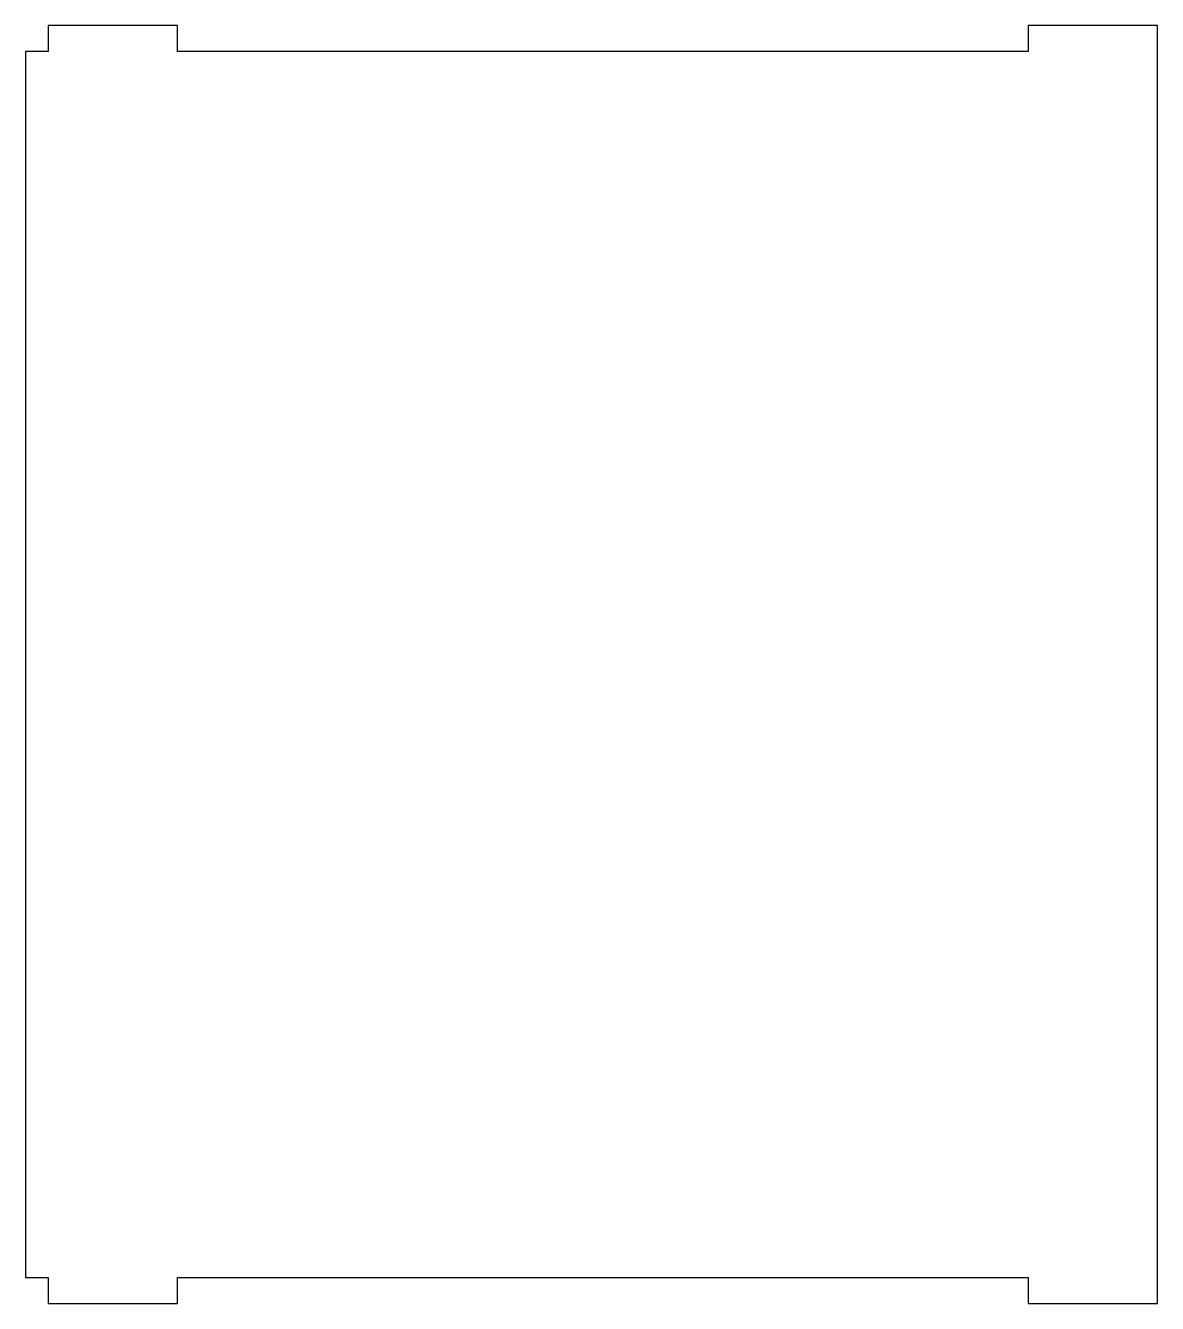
# Model space of a CAD drawing. Header units: millimetres. Extents: x -401 to -226, y -187 to 11.
import ezdxf

# ---------------------------------------------------------------- set-up
doc = ezdxf.new("R2010")
doc.units = ezdxf.units.MM
doc.layers.get('0').update_dxf_attribs({"linetype": 'CONTINUOUS'})

msp = doc.modelspace()

# ---------------------------------------------------------------- linework, layer by layer
msp.add_lwpolyline([(-400.52, 6.97), (-400.52, -182.53), (-397.02, -182.53), (-397.02, -186.53), (-377.02, -186.53), (-377.02, -182.53), (-245.52, -182.53), (-245.52, -186.53), (-225.52, -186.53), (-225.52, 10.97), (-245.52, 10.97), (-245.52, 6.97), (-377.02, 6.97), (-377.02, 10.97), (-397.02, 10.97), (-397.02, 6.97)], close=True)

doc.saveas('drawing.dxf')
